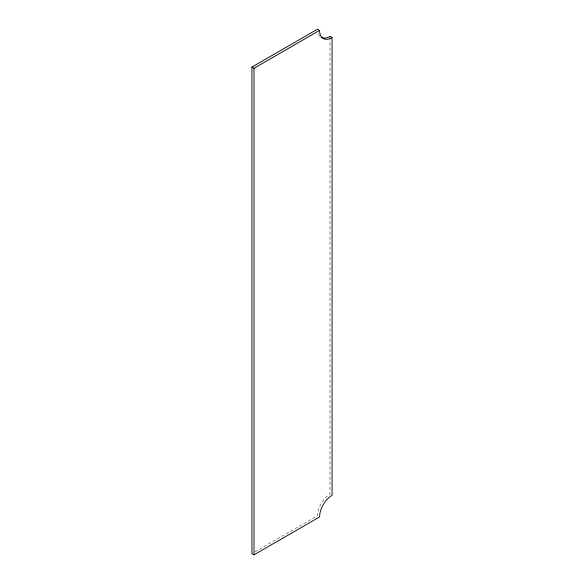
<?xml version="1.0" encoding="UTF-8"?>
<svg xmlns="http://www.w3.org/2000/svg" width="584" height="584" viewBox="0 0 584 584"><rect width="100%" height="100%" fill="white"/><g stroke="black" fill="none" stroke-linecap="round" stroke-linejoin="round"><path stroke-width="0.44" stroke-dasharray="2.92 2.19" d="M255.091 551.77L317.499 515.745A17.659 10.198 -60 0 1 329.982 494.115L329.982 37.325M319.886 36.303A17.659 10.198 -60 0 1 317.922 32.697"/><path stroke-width="0.88" d="M251.93 67.05L317.499 29.2L319.579 30.404A17.659 10.198 -60 0 0 332.07 37.61L332.07 495.32A17.659 10.198 -60 0 0 319.579 516.949L254.018 554.8L251.93 553.596L251.93 67.05L254.018 68.255L319.579 30.404M332.07 37.61L329.982 36.412A17.659 10.198 -60 0 1 321.156 37.288M254.018 68.255L254.018 554.8"/></g></svg>
